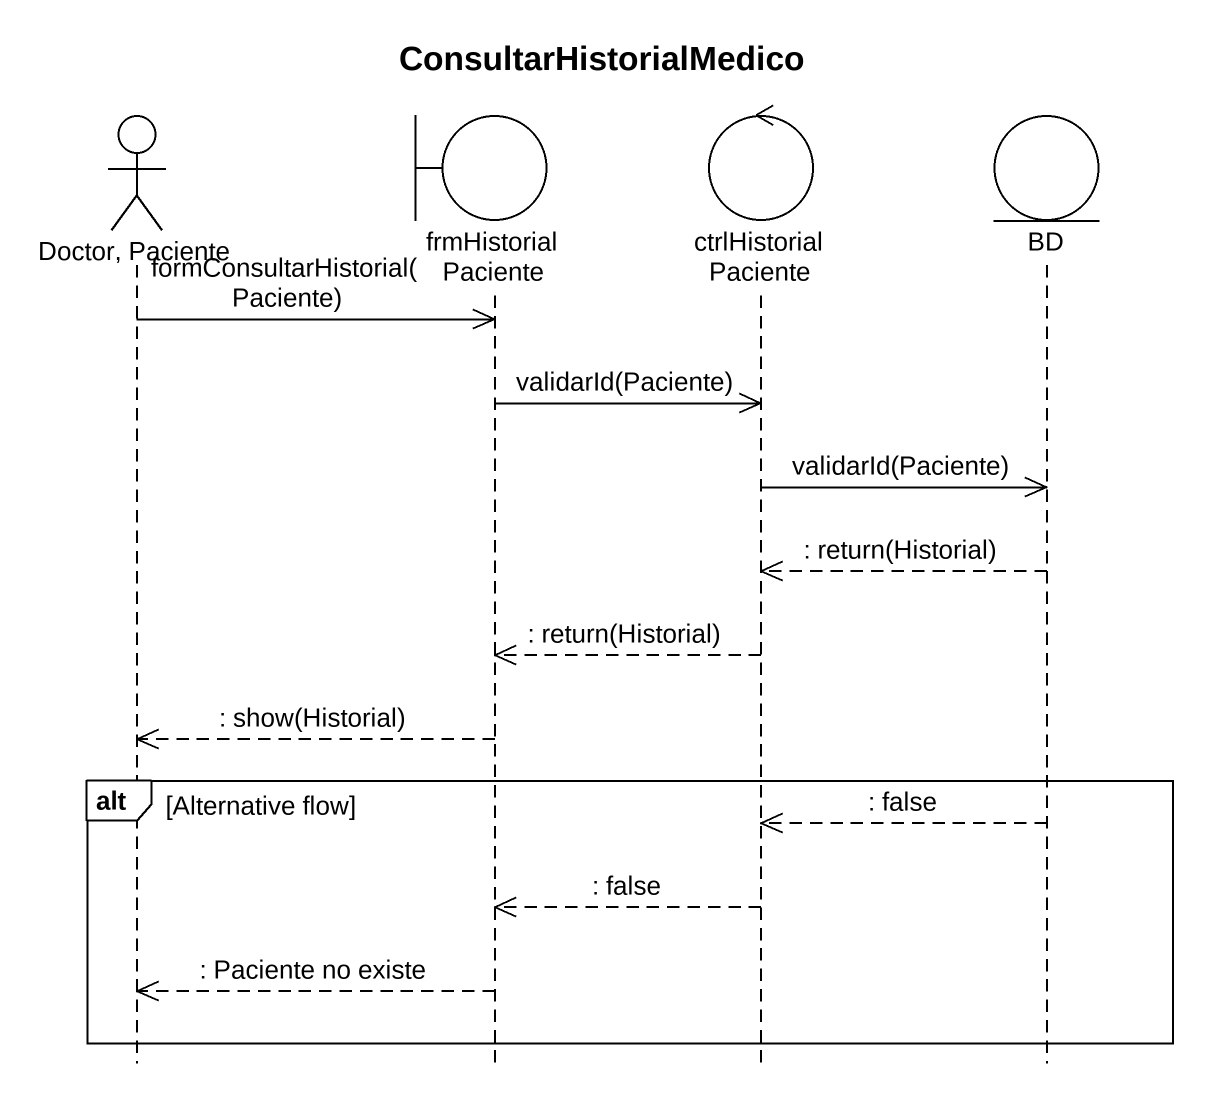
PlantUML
@startuml
title ConsultarHistorialMedico
hide footbox
actor "Doctor, Paciente" as Doctor_Paciente
boundary frmHistorialPaciente
control ctrlHistorialPaciente
entity BD

Doctor_Paciente ->> frmHistorialPaciente : formConsultarHistorial(Paciente)
frmHistorialPaciente ->> ctrlHistorialPaciente : validarId(Paciente)
ctrlHistorialPaciente ->> BD : validarId(Paciente)
BD -->> ctrlHistorialPaciente : : return(Historial)
ctrlHistorialPaciente -->> frmHistorialPaciente : : return(Historial)
frmHistorialPaciente -->> Doctor_Paciente : : show(Historial)
alt Alternative flow
  BD -->> ctrlHistorialPaciente : : false
  ctrlHistorialPaciente -->> frmHistorialPaciente : : false
  frmHistorialPaciente -->> Doctor_Paciente : : Paciente no existe
end
@enduml
